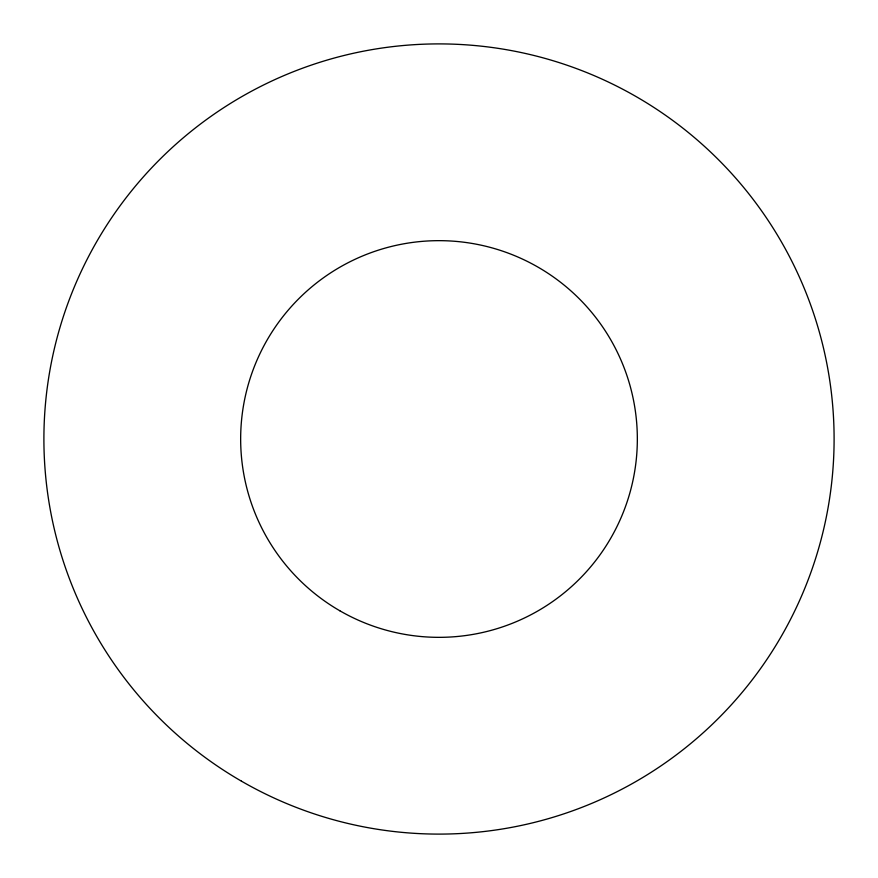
<?xml version="1.0" encoding="UTF-8"?>
<svg xmlns="http://www.w3.org/2000/svg" width="878" height="878" viewBox="0 0 878 878"><rect width="100%" height="100%" fill="white"/><g stroke="black" fill="none" stroke-linecap="round" stroke-linejoin="round"><path stroke-width="1.32" d="M241.45 781.168A395.1 395.1 0 0 0 834.1 439A395.1 395.1 0 0 0 241.45 96.832A395.1 395.1 0 0 0 241.45 781.168M339.83 610.77A198.34 198.34 0 0 0 637.34 439A198.34 198.34 0 0 0 339.83 267.23A198.34 198.34 0 0 0 339.83 610.77"/></g></svg>
